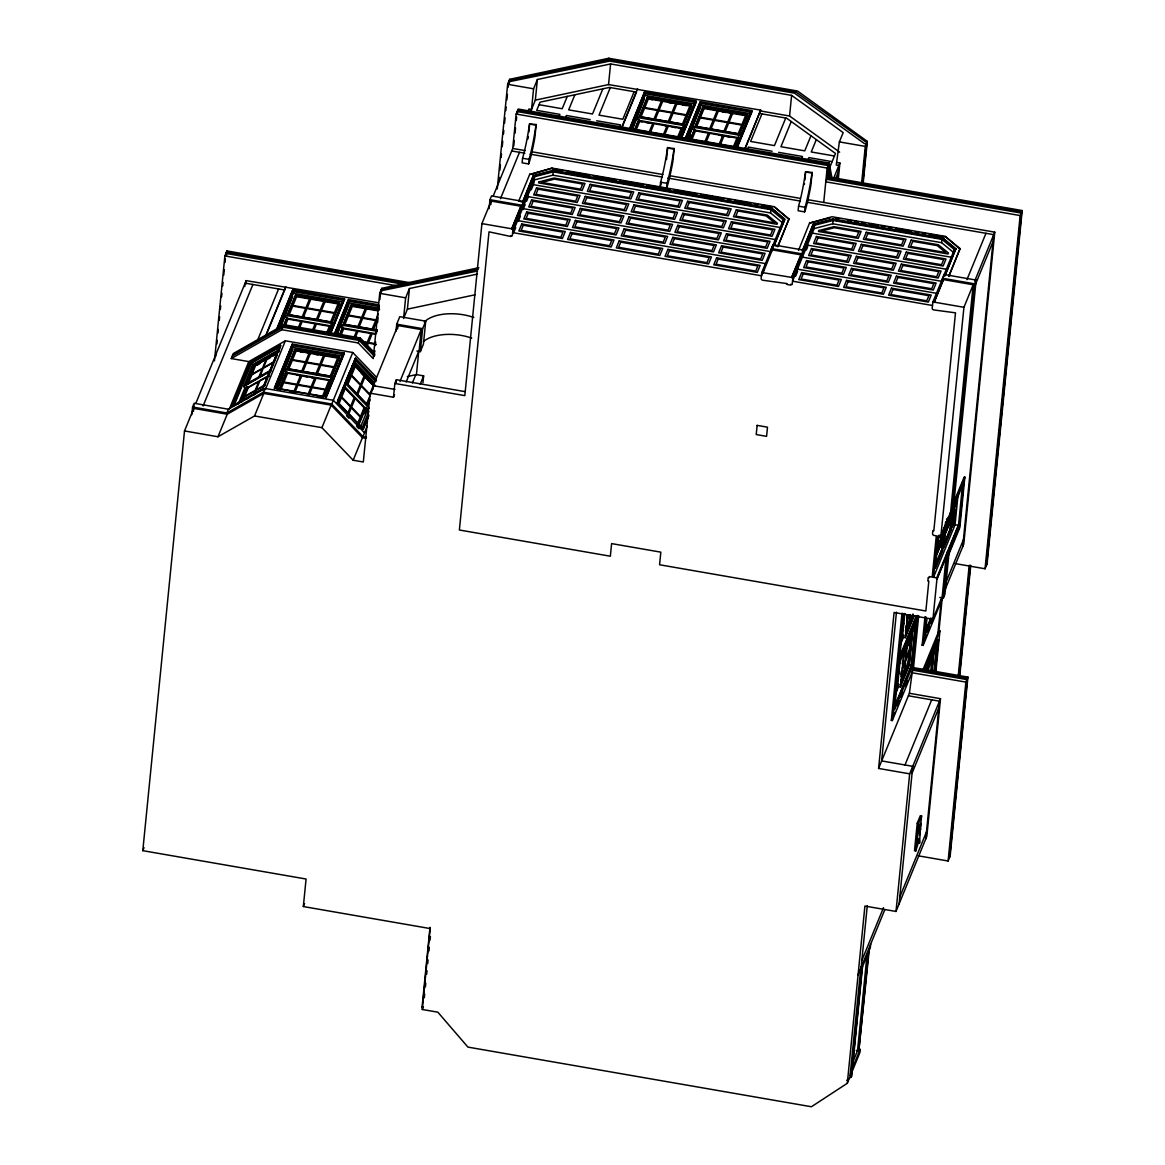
<?xml version="1.0" encoding="UTF-8"?>
<svg xmlns="http://www.w3.org/2000/svg" width="1165" height="1165" viewBox="0 0 1165 1165"><rect width="100%" height="100%" fill="white"/><g stroke="black" fill="none" stroke-linecap="round" stroke-linejoin="round"><path stroke-width="1.5" d="M430.322 928.592L303.337 906.545L306.075 879.022L142.8 850.668L184.507 430.948L193.754 408.391L227.233 414.216L263.785 393.421L331.166 405.114L362.417 437.691L365.941 438.302M191.817 414.667L192.575 407.022L194.118 403.265L228.398 409.221L264.95 388.426L333.321 400.294L364.572 432.87M193.463 411.376L193.958 404.794M214.462 360.888L224.889 255.936L226.942 250.926L409.498 282.629M215.656 356.577L216.02 352.951M216.923 343.908L217.287 340.282M218.001 333.044L218.365 329.433M219.253 320.39L219.617 316.764M220.331 309.526L220.695 305.914M221.598 296.857L221.962 293.245M222.675 286.007L223.039 282.381M223.753 275.144L224.292 269.727M225.005 262.489L225.369 258.863M226.068 255.805L226.418 252.179L407.197 283.576M226.403 256.358L226.942 250.926M244.781 286.575L245.131 283.139L284.653 289.998M245.8 284.245L246.15 280.634L378.538 302.74M279.818 328.064L293.726 291.57L342.961 300.119L333.627 325.486L331.035 325.035L327.714 333.132M286.808 319.108L286.983 317.39L284.391 316.938M287.668 314.419L331.719 322.064L339.685 302.652L295.619 294.993L287.668 314.419L287.58 315.278L295.546 295.852L339.597 303.512L331.632 322.923M276.819 388.6L293.318 345.743L342.554 354.291L342.394 356.009L293.143 347.461M284.333 371.577L292.983 349.18M276.702 329.695L292.764 289.867L344.592 298.866L330.525 333.816M286.415 373.281L286.575 371.562L283.983 371.111M295.226 349.165L287.173 369.436L295.226 349.165L339.277 356.81L339.117 358.543M295.459 296.726L295.619 294.993M274.299 388.731L292.371 344.039L344.199 353.039L344.112 353.898L326.127 397.731L326.215 396.872L274.387 387.872L292.371 344.039M330.86 326.753L331.035 325.035M323.914 396.246L330.642 379.207L333.234 379.659L341.753 357.582M339.277 356.81L331.239 377.096L339.204 357.684L295.138 350.024M336.845 334.559L349.442 301.254L379.339 306.439M340.617 325.355L337.879 333.336M342.525 328.778L342.699 327.059L340.107 326.608M334.413 334.501L348.481 299.536L378.873 304.808M343.296 324.948L351.349 304.677L379.542 309.57M478.888 267.702L381.771 288.323L379.717 293.332L373.222 358.616L358.208 342.947L281.959 329.71L231.253 358.558L248.8 361.601L285.367 340.806L352.747 352.5L376.499 377.256M406.163 381.974L419.182 350.243L421.22 329.593L397.906 325.545L370.164 393.188L363.32 461.995L353.17 460.233L321.919 427.657L254.538 415.963L217.986 436.759L184.507 430.948M232.286 356.053L282.978 327.205L359.228 340.442L374.256 356.097L374.606 352.573M375.305 345.524L375.654 341.986M376.528 333.175L376.878 329.637M377.591 322.589L378.115 317.288M378.814 310.24L379.164 306.715M379.863 299.653L380.737 290.828L477.577 271.008M381.421 291.862L381.771 288.323M372.902 389.11L373.237 385.673L394.906 389.43M396.013 331.239L396.726 324.176L399.799 316.662L425.72 321.161L423.434 344.097L420.361 351.612L416.895 351.014M397.556 328.981L397.906 325.545M370.164 393.188L393.479 397.236L394.848 383.474L396.391 379.717L464.617 391.557M396.056 383.154L396.391 379.717M403.687 317.331L405.624 297.832L409.439 288.527L477.068 274.154M403.571 318.482L407.401 309.162L409.439 288.527M407.313 376.543L416.429 374.606L418.73 351.408M420.361 351.612L422.633 328.676L425.72 321.161M422.953 382.732L423.638 375.858L416.429 374.606M763.905 269.77L761.444 275.785L512.658 232.592L534.24 179.978L552.865 175.172L770.56 212.962L783.026 223.185L783.346 219.879L770.881 209.671L553.186 171.867L534.56 176.687L512.979 229.287L511.683 229.068L520.959 206.234L491.164 201.064L481.917 223.607L464.82 395.619L394.848 383.474M489.082 208.681L489.984 199.696L491.528 195.924L523.595 201.501L521.905 206.686L520.93 206.525M490.8 204.661L491.164 201.064M497.251 188.919L507.649 84.302L509.702 79.293L608.756 58.25L797.559 91.03L867.328 141.387L863.236 182.672M498.824 180.997L499.173 177.386M499.887 170.177L500.426 164.76M501.154 157.552L501.503 153.94M502.217 146.732L502.756 141.315M503.484 134.106L503.833 130.495M504.547 123.286L505.086 117.869M505.814 110.66L506.163 107.049M506.877 99.841L507.416 94.423M508.144 87.215L508.668 81.798L609.674 61.09L794.588 93.2L864.357 143.557L866.309 143.892L862.377 183.458M508.828 84.157L509.192 80.545L609.208 59.677L796.074 92.122L866.818 142.64L862.755 183.502M509.338 82.904L509.702 79.293M430.001 927.325L422.036 1007.594L422.414 1006.647M846.838 1080.29L851.63 1076.475L862.566 966.426L860.877 967.139L849.999 1076.708L847.305 1083.29L811.408 1106.75L467.922 1047.102L437.836 1012.181L422.283 1009.487L430.22 928.17M424.337 997.677L424.686 994.08M425.4 986.901L425.764 983.304M426.652 974.304L427.016 970.707M427.73 963.528L428.079 959.931M428.982 950.946L429.332 947.349M430.045 940.155L430.409 936.558M493.378 195.647L512.731 148.45L516.153 114.053L518.207 109.044L829.203 163.042L831.912 177.735M513.765 145.945L514.304 140.514M515.032 133.276L515.571 127.844M516.284 120.592L516.648 116.981M517.333 113.908L517.697 110.296L828.679 164.294L827.31 178.056L1021.676 211.797L986.58 565.01M511.683 229.068L520.959 206.234M512.979 229.287L512.323 235.883L511.027 235.665L510.954 236.524L489.009 231.835L459.374 530.002L610.344 556.215L611.596 543.604L660.832 552.152L659.579 564.763L925.855 610.999L928.825 581.175L927.85 581.015L928.185 577.578L929.16 577.738L929.277 576.602L932.189 577.097L936.296 535.813L933.383 535.317L932.524 533.992L932.859 530.556L933.835 530.73L955.489 312.832L933.369 309.875L932.16 308.783L932.815 302.186L954.397 249.587L941.917 239.364L833.077 220.462L814.452 225.282L792.87 277.896L792.215 284.478L790.918 284.26L790.831 285.119L786.943 284.449L787.03 283.59L762.332 280.168L761.124 279.09L761.779 272.494L783.346 219.879M522.561 158.236L522.109 162.823L528.59 163.945L529.696 161.018A43.236 5.49 -80.1 0 0 534.837 137.688L536.206 124.524L529.463 124.029A36.61 4.645 -80.1 0 1 522.561 158.236L529.041 159.357L528.59 163.945M528.852 132.155L529.551 125.15M837.489 179.526L838.873 165.503L836.281 165.051L839.368 141.897L843.183 132.592L791.618 95.37L610.591 63.944L537.385 79.497L533.57 88.802L531.517 109.452L528.925 109L527.891 111.505M521.905 206.686L523.595 201.501M523.449 202.928L522.561 201.909L533.453 175.347L552.996 170.294L771.754 208.273L784.831 218.991L771.303 251.742L522.517 208.535M530.483 111.956L535.332 100.132L537.385 79.497M529.827 174.459L552.152 168.124L774.143 206.671L789.04 218.889L777.769 246.805M522.473 202.768L533.453 175.347M533.905 183.284L534.56 176.687M531.546 174.022L552.152 168.124M533.366 176.206L552.909 171.153L552.996 170.294M552.865 175.172L553.186 171.867M535.332 100.132L608.538 84.579L610.591 63.944M745.134 148.712L760.687 110.122L608.538 84.579M631.648 130.174L645.541 93.681L694.791 102.243L685.457 127.597L682.865 127.145L678.219 138.475M634.736 130.072L638.726 120.359L638.813 119.5L636.221 119.048M639.498 116.529L639.41 117.388L647.376 97.977L691.428 105.622L683.462 125.034L691.515 104.763L647.449 97.117L639.498 116.529L683.549 124.174M629.857 128.558L644.595 91.977L696.422 100.976L681.103 138.315M645.963 102.069L647.449 97.117M674.2 148.494L673.952 149.12A36.61 4.645 -80.1 0 1 667.05 183.327L666.584 187.915L667.691 184.973A43.236 5.49 -80.1 0 0 672.831 161.644L674.2 148.494L667.472 147.984A36.61 4.645 -80.1 0 1 660.57 182.206L660.104 186.793L661.225 183.852M666.511 159.62L667.72 147.358M682.865 127.145L682.69 128.864L679.166 128.252M687.365 139.858L701.272 103.365L750.508 111.913L741.989 133.99M692.447 127.466L688.428 138.591M694.355 130.888L694.529 129.169L691.937 128.718M684.904 139.858L700.311 101.646L752.139 110.646L736.833 147.999M695.126 127.058L703.179 106.787L747.231 114.432L747.056 116.151M734.518 147.387L738.581 136.829L733.935 148.144M735.654 134.091L739.178 134.703L747.231 114.432M741.173 137.266L741.348 135.548L692.112 127M763.075 272.712L791.603 277.387L800.85 254.829L772.337 249.878L763.075 272.712L761.779 272.494M770.56 212.962L770.881 209.671M774.536 244.752L784.744 219.85L771.754 208.273M774.143 206.671L788.982 219.457M772.337 249.878L771.346 249.994L771.492 248.567L773.021 244.81L803.471 250.096L791.574 277.663L792.87 277.896M773.021 244.81L771.346 249.994M839.659 152.164L789.564 116.005L791.618 95.37M798.564 206.161L798.112 210.749L804.593 211.87L805.699 208.943A43.236 5.49 -80.1 0 0 810.825 185.599L812.209 172.449L805.466 171.954A36.61 4.645 -80.1 0 1 798.564 206.161L805.044 207.283L804.593 211.87M804.855 180.08L805.554 173.075M801.797 255.295L803.471 250.096M803.34 251.538L802.452 250.504L813.345 223.942L832.888 218.889L942.805 237.98L955.883 248.684L944.902 276.105M948.82 276.498L960.091 248.582L945.179 236.379L832.043 216.734L809.719 223.054L830.281 217.739M802.365 251.363L813.345 223.942M932.481 305.492L792.55 281.187L814.117 228.573L814.452 225.282M823.728 202.448L827.135 168.051L829.203 163.042L827.834 176.803L825.781 181.813L1020.147 215.554L1022.2 210.545L827.834 176.803M813.257 224.801L832.8 219.748L832.888 218.889M814.117 228.573L832.757 223.767L833.077 220.462M838.319 178.959L839.907 162.998L837.315 162.547M861.518 184.245L865.275 146.397L867.328 141.387M847.305 1083.29L864.911 906.05L896.001 911.452L926.83 836.295L940.505 698.68L909.399 693.292L878.585 768.449L909.676 773.837L940.505 698.68M878.585 768.449L894.079 612.484L932.947 619.227L936.937 579.092L946.184 556.55L936.937 579.092M850.377 1075.776L850.727 1072.324L860.221 1049.155L859.887 1052.592L851.062 1074.115M867.284 905.613L860.819 970.794L870.313 947.611L870.663 944.174M896.453 612.135L881.657 760.92L912.763 766.322L899.089 903.938M851.251 1077.407L862.173 967.372L860.877 967.139M867.066 954.499L857.513 1050.699L852.285 1063.427M918.69 615.63L913.375 669.22L892.303 720.567L891.327 720.407L901.987 613.241M856.217 1050.466L858.809 1050.917L868.901 949.388M869.41 948.135L858.809 1050.917M892.303 720.567L902.948 613.416M894.108 706.252L894.443 702.757M895.317 694.049L895.667 690.554M896.526 681.845L896.875 678.35M897.56 671.389L898.084 666.162M899.351 653.449L898.827 658.676L916.302 616.096L914.35 615.746L905.365 637.677L903.414 637.342L900.152 645.279M900.035 646.473L900.385 642.993M901.084 636.017L901.594 630.789M902.293 623.814L902.817 618.586M932.815 302.186L934.112 302.419L943.388 279.585L973.183 284.755L950.509 512.964L940.825 536.599L937.592 536.046L933.485 577.33L936.733 577.884L958.3 525.284L955.067 524.716L933.485 577.33M898.739 664.516L899.089 660.977M902.234 629.391L903.676 622.882L901.331 637.27M899.861 661.225L897.691 673.967M904.593 613.547L902.584 624.658M896.453 687.423L897.778 684.19L900.239 659.375M901.346 638.114L902.671 634.867L904.783 613.606M954.397 249.587L954.062 252.878L941.597 242.669L941.917 239.364M955.795 249.543L942.805 237.98M895.259 694.602L898.521 686.651L898.739 684.35L897.778 684.19M903.414 637.342L903.647 635.042L902.671 634.867M901.113 674.404L901.462 670.865M901.084 676.588L901.579 671.666M902.351 663.963L902.671 660.686M903.428 652.997L903.763 649.721M905.831 628.911L906.152 625.634M906.923 617.931L907.244 614.654M898.521 686.651L900.458 686.986L904.273 648.643M905.365 637.677L907.608 615.018M960.033 249.164L945.179 236.379M904.724 647.988L901.2 683.433L909.166 664.021L912.515 630.352M908.045 614.625L906.108 634.124L913.404 616.329M942.383 279.702L942.529 278.26L974.595 283.838L976.139 280.081L944.072 274.503L942.383 279.702L943.388 279.585M907.36 640.939L906.705 647.492L903.705 654.803M909.909 615.222L909.093 623.421L905.496 632.187M907.448 641.959L906.967 646.866L910.564 638.1L911.045 633.192M910.171 614.596L909.355 622.794L912.952 614.028M908.103 654.817L908.452 651.279M911.19 633.731L908.19 663.861L900.894 681.656M900.458 686.986L909.457 665.069L913.258 626.712M893.934 707.985L911.394 665.404L915.719 621.819L900.953 657.861M894.225 708.145L911.54 665.929L915.923 621.819M909.399 693.292L912.486 670.137L966.906 679.588L949.125 858.489M912.515 666.089L917.073 620.217L899.089 664.065L894.531 709.936L912.515 666.089L911.54 665.929M912.748 665.477L913.112 661.895M915.064 642.25L915.413 638.682M916.127 631.547L916.476 627.964M917.365 619.037L917.714 615.47M943.417 595.941L923.131 645.41L922.156 645.25L924.995 616.664M896.001 911.452L909.676 773.837M923.131 645.41L925.971 616.838M925.622 624.12L925.971 620.639M926.932 618.892L925.36 634.779L932.015 618.542M934.869 566.54L935.408 561.137M937.301 542.133L939.005 535.23M935.582 561.413L935.058 566.569L942.004 549.662L943.024 539.351L936.092 556.258M937.286 544.215L939.063 535.973M936.602 555.851L935.335 568.462L942.791 550.302L944.043 537.677L935.946 555.734L943.402 537.575M942.529 534.517L935.757 551.03L937.053 551.263L938.306 538.638L939.66 535.347M925.796 670.996L926.146 667.443M936.616 579.034L936.733 577.884M940.825 536.599L950.509 512.964M927.952 670.749L931.869 658.706M928.621 662.04L926.932 669.875M973.183 284.755L963.936 307.298L940.941 535.463M941.859 546.472L942.572 539.264M943.737 527.468L943.199 532.871L944.495 533.089L945.572 522.284M944.218 527.308L943.708 532.463L937.403 547.841M935.364 566.7L942.15 550.186L943.213 539.366M944.393 527.585L943.854 532.988L936.398 551.147M930.85 670.909L932.466 652.648M943.534 544.07L943.169 547.681L950.625 529.522L951.878 516.91L944.422 535.07L952.519 517.012L951.223 516.794M944.218 539.031L944.567 535.58L950.873 520.216M945.427 526.988L945.936 521.818M945.077 535.172L943.825 547.798L951.266 529.624L952.897 514.391L955.606 509.498L954.353 522.109L952.3 527.119L953.553 514.508M946.242 523.376L945.529 530.585L952.97 512.425L976.139 280.081M931.825 671.069L934.112 648.031M932.087 672.322L934.519 647.915M919.724 834.839L921.602 815.922L920.306 815.689L917.234 823.204L914.496 850.727L915.792 850.96L919.214 839.994M915.792 850.96L918.53 823.437L921.602 815.922M916.986 842.819L918.355 829.058L920.67 823.422L919.564 842.979L916.986 842.819L918.719 838.596M934.199 670.909L936.98 643.022M937.942 633.25L941.247 600.019M934.359 671.258L937.519 639.512L938.495 639.672L935.335 671.433M945.864 556.491L947.48 551.875L949.111 552.152L944.917 594.296L943.373 598.053L939.878 597.441M950.189 512.906L950.101 513.765L951.718 514.056L953.261 510.299L951.645 510.008M922.811 670.152L938.975 630.746L942.281 597.514M946.184 556.55L942.194 596.684L931.097 623.435M947.48 551.875L947.407 552.734L958.446 525.794L962.61 483.97M919.811 832.028L920.67 823.422M935.815 672.482L939.951 630.92L938.975 630.746M950.684 522.197L949.97 529.405L951.266 529.624M943.373 598.053L947.567 555.909L958.547 529.012M951.718 514.056L974.595 283.838M951.324 520.391L950.48 528.997L943.548 545.904M952.358 521.803L953.043 514.915M954.062 504.591L953.727 508.042L955.271 504.285M954.892 500.906L954.004 509.921L956.057 504.911L956.771 497.703M953.596 516.488L954.135 511.071M955.125 501.081L954.761 504.693L956.057 504.911M955.606 500.834L954.048 508.144M955.067 524.716L957.921 495.999M925.796 838.8L939.471 701.184L908.38 695.796M948.368 552.894L959.421 525.968L963.746 482.397L952.708 509.323M963.848 480.562L964.868 477.068L959.844 527.527L948.033 556.346M962.741 546.574L993.73 234.66L807.229 202.273M807.636 199.652L994.764 232.155L963.775 544.07L944.422 591.267M958.242 675.627L969.207 565.302M958.912 676.734L969.877 566.408M959.421 675.482L970.387 565.156M959.756 676.035L970.722 565.709M918.253 855.809L948.106 860.993L965.872 682.093L967.926 677.083L913.506 667.632L912.996 668.885L967.416 678.336L949.65 857.236M967.926 677.083L950.159 855.984L948.106 860.993M954.834 563.525L985.051 568.768L1020.147 215.554M986.071 566.263L1021.166 213.049L826.801 179.308L828.169 165.547L517.187 111.549M1022.2 210.545L987.105 563.758L985.051 568.768M804.345 184.478L804.505 183.575M946.533 519.575L946.839 518.673M195.968 403.017L246.15 280.634M203.074 405.988L252.907 284.493M231.253 358.558L233.306 353.548L284.012 324.7L360.262 337.937L374.023 352.296M192.575 407.022L226.855 412.978L228.398 409.221M217.986 436.759L227.233 414.216M229.432 408.828L248.8 361.601M257.625 340.107L278.595 288.949M280.416 345.058L250.14 362.286L232.155 406.119L262.431 388.906L280.416 345.058L280.998 345.816L250.723 363.043L233.408 405.26M234.049 405.653L251.509 363.072L279.702 347.039L262.227 389.62L241.869 401.197M238.33 403.906L244.839 388.003L243.689 386.503L252.674 364.587L279.294 349.442M265.474 336.117L285.76 286.634M266.071 335.302L285.673 287.493M246.281 384.057L254.247 364.645L278.26 350.985L278.843 351.743L254.829 365.402L246.864 384.814L246.281 384.057L270.295 370.397L270.877 371.154M240.966 401.386L246.936 386.824L248.101 388.338M248.116 383.955L255.616 365.431L266.057 359.49L262.46 368.257L252.019 374.198M241.548 402.143L247.519 387.581L268.533 375.625M243.252 399.93L244.446 397.003L254.887 391.061L253.693 393.988M243.456 399.653L245.451 394.804M276.12 330.452L292.764 289.867M278.275 329.244L293.726 291.57M258.601 377.649L262.198 368.883L251.756 374.824M292.721 296.609L280.241 328.37M254.13 394.862L255.936 390.464L264.877 385.382M281.959 329.71L286.983 317.39M288.163 314.521L290.143 309.657M291.468 306.424L292.794 303.191M283.576 326.331L286.896 318.249L330.947 325.894L328.297 332.375M285.542 324.948L287.93 319.094L300.89 321.351L297.891 328.661M273.091 363.815L270.091 371.125L259.649 377.067L263.246 368.3L273.688 362.359M264.353 386.401L267.673 378.29M269.013 375.043L277.008 355.558M278.333 352.311L280.328 347.432M226.855 412.978L263.406 392.183L264.95 388.426M254.538 415.963L263.785 393.421M265.329 389.649L285.367 340.806M303.381 317.346L306.978 308.579L319.938 310.837L316.341 319.603L304.997 317.623M299.784 327.423L302.186 321.569L315.147 323.826L312.744 329.666M293.318 345.743L275.857 388.338L323.331 396.581M277.27 388.79L283.692 373.135M278.61 386.168L283.983 373.062M279.28 389.358L286.575 371.562M290.405 362.213L291.745 358.98M293.07 355.747L295.051 350.883M279.192 390.217L286.488 372.421L330.554 380.067M282.425 382.979L284.42 378.13M280.678 389.969L283.678 382.659L296.638 384.916L293.638 392.212M317.637 319.822L321.234 311.055L334.195 313.298L330.598 322.079L319.254 320.098M314.04 329.899L316.443 324.045L329.404 326.302L327.001 332.142M301.691 371.286L305.288 362.519L292.328 360.276L288.731 369.043L300.075 371.009M294.934 392.445L297.934 385.134L310.895 387.392L307.895 394.687M328.85 334.53L342.961 300.119M330.612 332.957L344.592 298.866M309.191 394.92L312.191 387.61L325.151 389.867L322.152 397.163M334.501 333.641L348.481 299.536M336.001 334.006L349.442 301.254M341.272 323.768L349.092 304.691M351.349 304.677L343.384 324.088L376.863 329.899M339.379 335.156L342.699 327.059M346.529 317.725L348.524 312.861M349.85 309.628L351.175 306.395M339.962 334.399L342.612 327.918L376.091 333.729M341.258 334.617L343.646 328.778L356.606 331.02L354.204 336.874M323.331 397.003L330.642 379.207M325.093 396.886L342.554 354.291M326.054 397.149L344.199 353.039M142.8 850.668L144.038 847.669M365.257 308.638L361.66 317.404L348.699 315.147L352.296 306.38L377.882 310.822M366.553 308.856L362.956 317.623L375.916 319.88L378.305 314.026M355.5 337.093L357.903 331.253L370.863 333.496L367.266 342.262L362.402 341.418M321.919 427.657L331.166 405.114M366.451 437.225L363.029 436.627L331.777 404.051L352.747 352.5M358.208 342.947L360.262 337.937M337.515 400.847L355.543 358.106L376.499 379.936M346.34 380.038L349.558 372.218M352.121 365.956L355.471 360.189L375.96 381.538M355.543 358.106L337.559 401.94L363.451 428.924L362.737 429.448L356.577 423.026M355.471 360.189L337.996 402.784L362.097 427.89L368.824 411.507M338.127 403.891L345.423 386.096L344.01 387.159M355.325 364.368L346.646 384.304L355.325 364.368L374.649 384.508M338.505 404.881L341.505 397.571L350.417 406.876L348.029 412.716M372.057 329.273L375.654 320.506L362.694 318.249L359.097 327.016L370.441 328.996M365.81 345.816L367.004 342.889L363.771 342.335M376.95 320.725L373.353 329.491L376.601 330.059M367.106 346.034L368.3 343.122L376.397 344.52M348.918 413.648L351.32 407.808L360.247 417.114L357.247 424.41M374.256 356.097L374.766 354.844L359.737 339.19L283.488 325.952L232.796 354.801M358.558 423.113L364.529 408.551L365.956 407.488L367.747 409.352L360.567 426.841M373.397 387.45L370.397 394.76L361.47 385.455L365.067 376.688L373.994 385.979M358.616 424.206L365.242 408.012L344.709 386.62M358.66 425.283L365.956 407.488M367.849 404.08L369.829 399.231M369.873 400.323L367.892 405.172L347.359 383.78M364.907 413.852L366.829 409.163M362.737 429.448L368.737 414.842M363.451 428.924L368.781 415.934M353.17 460.233L362.417 437.691M363.029 436.627L367.295 425.778M393.479 397.236L394.513 394.731M399.988 381.377L421.22 329.593M412.395 382.965L415.759 374.751M420.216 384.202L423.638 375.858M500.484 198.647L519.488 152.309M529.041 159.357A36.61 4.645 -80.1 0 0 535.944 125.15L536.206 124.524M518.673 201.225L529.886 173.891M558.545 117.65L559.884 114.374L536.701 110.34L540.05 102.171L609.47 87.419L636.483 92.108L622.023 127.349M567.268 96.389L562.2 108.738L539.002 104.704M513.678 232.592L515.702 227.67M518.396 221.088L520.42 216.166M523.114 209.583L525.138 204.647M526.493 201.356L528.517 196.434M531.211 189.851L533.235 184.929M565.025 118.772L566.365 115.495L590.204 119.631M574.869 94.773L568.68 109.859L592.519 113.995L602.844 88.831M610.3 87.564L598.999 115.131L622.838 119.267L634.139 91.715M619.183 128.179L620.537 124.903L596.684 120.767M621.353 128.325L637.59 88.744M303.337 906.545L304.575 903.53M629.275 129.315L644.595 91.977M630.775 129.723L645.541 93.681M644.551 98.719L632.071 130.48M634.823 129.213L638.813 119.5M643.298 108.534L644.624 105.301M635.318 129.315L637.313 124.451M640.954 116.981L644.551 108.214L657.511 110.471L653.915 119.238L642.585 117.272M636.163 129.985L639.76 121.204L652.72 123.461L649.123 132.227L637.779 130.262M663.38 134.703L666.977 125.937L654.016 123.679L650.419 132.446L661.749 134.426M677.622 137.179L681.219 128.412L668.273 126.155L664.676 134.922L676.006 136.902M678.802 137.718L682.777 128.004L638.726 120.359M680.01 138.271L694.791 102.243M681.54 137.135L683.506 132.373M681.685 137.557L696.335 101.836L644.507 92.836M684.991 138.999L700.311 101.646M686.491 139.392L701.272 103.365M693.102 125.878L700.922 106.801M688.486 139.727L690.51 134.82M703.179 106.787L695.214 126.199L739.265 133.844M690.539 138.883L694.529 129.169M696.364 124.684L698.359 119.835M701.679 111.738L703.005 108.505M690.452 139.742L694.442 130.029L738.494 137.688M709.631 128.907L713.228 120.141L700.267 117.898L696.685 126.665L708.014 128.631M704.84 141.897L708.437 133.13L695.476 130.888L691.879 139.654L703.223 141.62M739.178 134.703L747.144 115.291L703.092 107.646M735.727 147.955L750.508 111.913M737.401 147.227L752.051 111.505L700.223 102.505M745.134 148.057L760.687 110.122M746.954 150.358L748.294 147.081L772.133 151.232M761.91 113.893L750.61 141.446L774.448 145.596L785.749 118.029M422.283 1009.487L423.448 1006.677M791.253 121.539L780.929 146.717L804.767 150.853L810.957 135.766M801.112 159.765L802.452 156.489L778.613 152.353M807.593 160.887L808.932 157.61L832.13 161.644M816.315 139.625L811.248 151.974L834.446 156.008M789.04 218.889L777.827 246.223L775.235 245.771M805.044 207.283A36.61 4.645 -80.1 0 0 811.947 173.075L812.209 172.449M829.451 168.197L835.48 153.46L786.593 118.175L759.58 113.486M798.506 250.402L809.777 222.486M833.15 179.454L839.907 162.998M795.593 276.265L797.617 271.329M806.369 249.965L807.724 246.674M835.625 178.638L838.188 172.376M935.568 297.978L937.417 293.464L797.472 269.159M950.363 261.892L947.276 269.406L807.345 245.116M944.99 275.246L955.883 248.684M934.112 302.419L943.359 279.862M948.878 275.93L960.091 248.582M966.95 279.644L985.969 233.306M974.726 280.998L994.764 232.155M974.726 286.226L993.061 241.534M953.713 502.566L964.212 476.966M953.698 504.285L964.868 477.068M906.749 619.576L908.554 615.193M952.286 508.654L954.31 503.717M955.664 500.44L959.028 492.213M960.382 488.921L962.407 483.999M907.244 619.256L909.035 614.872M945.587 527.061L951.674 512.207L952.97 512.425M945.252 528.706L952.184 511.799M945.558 528.823L952.329 512.323M937.053 551.263L944.495 533.089M899.671 644.755L903.647 635.042M905.482 630.556L908.802 622.46M953.553 513.663L954.586 511.158L953.698 522.007L952.329 525.342M905.788 632.347L913.098 614.538M934.723 566.583L941.495 550.069M943.199 545.919L949.3 531.051M952.533 523.988L953.553 521.483M899.118 658.822L916.433 616.605L917.408 616.78L899.424 660.613L903.982 614.756L903.021 614.581M900.778 657.395L904.113 649.284M905.438 646.036L907.433 641.158M911.438 631.415L915.428 621.673M903.589 655.953L906.588 648.643L905.453 660.118L902.453 667.414M897.574 675.118L898.768 672.19L896.438 686.593M902.336 668.564L905.336 661.254L904.2 672.729L901.2 680.04M895.434 692.447L898.739 684.35M903.239 673.399L906.559 665.302M924.748 632.828L930.806 618.091M924.384 634.605L931.039 618.367M945.106 584.393L963.426 539.701M891.327 720.407L894.72 712.15M897.414 705.553L899.453 700.616M900.807 697.311L902.831 692.36M905.54 685.763L907.564 680.826M922.156 645.25L926.292 635.187M927.66 631.823L929.728 626.799M923.714 670.501L939.951 630.92M928.869 660.613L932.189 652.502M933.529 649.255L935.524 644.376M925.724 669.118L936.471 642.92M925.84 670.53L938.495 639.672M928.389 666.322L931.985 657.555M926.816 671.025L928.01 668.098M904.987 764.983L931.694 699.845M912.079 773.211L938.786 708.072M861.838 960.47L883.492 907.681M858.066 974.857L860.775 968.29M861.838 965.698L884.847 909.588M899.773 897.065L926.481 831.927M367.747 409.352L369.159 408.289L345.058 383.168M256.912 365.3L259.911 363.597M267.411 359.33L270.426 357.611M273.425 355.908L276.425 354.204M249.66 382.746L257.115 378.509M243.689 386.503L270.309 371.358M244.839 388.003L246.936 386.824M268.736 375.989L259.78 381.072L256.198 389.838L265.139 384.756M266.101 378.086L269.115 376.382M235.607 404.765L238.738 402.988M246.368 399.129L249.397 397.411M478.131 269.377L381.246 289.575M407.401 309.162L475.014 294.803M918.355 829.058L920.933 829.218M760.599 110.981L789.564 116.005M645.381 95.413L694.617 103.962M701.097 105.083L750.333 113.631M647.289 98.836L652.575 99.753M668.433 102.505L671.957 103.117M675.482 103.729L679.006 104.34M682.53 104.952L686.054 105.564M722.387 111.869L725.912 112.481M729.436 113.092L732.96 113.704M507.649 84.302L533.57 88.802M839.368 141.897L865.275 146.397M648.221 118.917L651.745 119.529M674.651 123.505L678.176 124.116M636.381 117.33L685.632 125.878M638.638 121.218L642.163 121.83M645.687 122.442L649.211 123.053M665.069 125.805L668.594 126.417M672.118 127.029L675.642 127.64M719.023 135.184L722.548 135.795M726.072 136.407L729.596 137.019M516.153 114.053L827.135 168.051M529.463 124.029L535.944 125.15M667.472 147.984L673.952 149.12M805.466 171.954L811.947 173.075M512.731 148.45L525.255 150.62M532.405 151.858L662.87 174.517M670.021 175.755L800.486 198.414M511.712 150.955L524.847 153.241M530.206 154.173L662.463 177.138M667.822 178.07L800.093 201.035M660.57 182.206L667.05 183.327M552.108 168.707L562.841 170.571M566.423 171.197L589.694 175.231M593.276 175.857L616.547 179.891M620.13 180.517L643.4 184.551M646.983 185.177L670.254 189.225M673.836 189.837L697.107 193.885M700.689 194.497L723.96 198.545M727.543 199.171L731.125 199.783M734.707 200.409L750.813 203.205M754.396 203.831L757.978 204.458M761.561 205.069L772.293 206.933M835.523 217.913L839.062 218.525M847.902 220.069L851.44 220.68M854.964 221.292L858.503 221.903M862.042 222.515L865.58 223.141M869.105 223.753L877.944 225.282M881.483 225.894L885.021 226.505M888.56 227.131L892.099 227.743M895.623 228.355L911.54 231.121M915.078 231.733L918.617 232.345M922.141 232.956L925.68 233.568M929.219 234.18L945.121 236.946M552.909 171.153L771.681 209.132M832.8 219.748L942.718 238.84M832.757 223.767L941.597 242.669M532.39 184.492L781.176 227.685M812.267 233.087L952.213 257.392M527.454 196.521L776.24 239.713M519.969 201.458L522.561 201.909M489.984 199.696L522.051 205.258M771.492 248.567L801.942 253.853M802.408 257.145L942.354 281.435M517.595 220.564L766.381 263.771M481.917 223.607L511.712 228.777M934.141 302.128L963.936 307.298M225.908 253.431L403.105 284.202M224.889 255.936L398.503 286.08M379.717 293.332L405.624 297.832M292.677 290.726L344.505 299.725M348.393 300.395L378.785 305.681M293.551 293.303L342.787 301.851M349.267 302.973L379.164 308.157M351.262 305.536L377.693 310.123M396.726 324.176L422.633 328.676M357.393 327.394L360.917 328.006M364.441 328.617L367.965 329.229M284.551 315.22L333.802 323.768M340.282 324.889L377.212 331.297M375.392 334.282L372.159 333.729L368.562 342.495L375.043 343.617M371.606 350.519L375.188 351.146M370.659 350.563L374.169 351.16M292.284 344.898L344.112 353.898M300.337 351.801L303.861 352.413M307.385 353.024L310.909 353.636M314.448 354.247L317.972 354.859M287.26 368.577L331.326 376.237M313.618 374.038L317.142 374.649M284.158 369.392L333.394 377.941M296.988 375.115L300.512 375.727M304.036 376.339L307.56 376.95M311.084 377.562L314.608 378.174M290.391 391.527L293.959 392.154M317.2 396.187L320.768 396.799M263.406 392.183L331.777 404.051M953.057 521.891L954.353 522.109M958.446 525.794L959.421 525.968M937.01 538.419L938.306 538.638M945.951 555.632L947.567 555.909M907.229 663.686L909.166 664.021M909.457 665.069L911.394 665.404M912.399 669.045L913.375 669.22M911.452 672.642L965.872 682.093M917.234 823.204L918.53 823.437M608.756 58.25L611.858 60.07M354.83 358.631L375.785 380.474M354.043 361.252L374.533 382.601M354.611 364.893L375.145 386.285M361.15 372.975L373.222 385.557M361.135 399.406L363.553 401.925M345.219 388.411L353.665 397.221M336.86 402.478L343.02 408.9M346.456 415.687L348.961 418.293M356.461 426.113L358.966 428.72M254.247 364.645L255.412 366.159M251.509 363.072L252.674 364.587M250.14 362.286L250.723 363.043M828.854 166.522L830.936 177.823M828.504 170.003L829.975 177.954M919.433 840.082L919.564 842.979M424.308 322.079A35.256 17.431 5.7 0 1 473.791 317.477M423.39 341.622A35.256 17.431 5.7 0 1 471.738 338.112M528.357 136.553A43.236 5.49 -80.1 0 1 527.92 138.955M948.63 516.663L948.092 519.838L948.63 516.663M757.133 425.385L756.216 434.56L766.585 436.351L767.487 427.176L757.133 425.385M905.598 660.628L904.462 672.103L908.045 663.336L909.195 651.861L905.598 660.628M906.851 648.017L905.715 659.492L909.312 650.725L910.448 639.25L906.851 648.017M248.305 387.61L244.708 396.377L255.15 390.435L258.747 381.669L248.305 387.61M267.105 358.893L263.508 367.674L273.95 361.733L277.547 352.966L267.105 358.893M292.721 306.104L289.124 314.87L302.084 317.128L305.681 308.361L292.721 306.104M296.58 296.711L292.983 305.478L305.944 307.735L309.541 298.954L296.58 296.711M310.837 299.187L307.24 307.953L320.2 310.196L323.797 301.429L310.837 299.187M296.187 350.883L292.59 359.65L305.536 361.893L309.133 353.126L296.187 350.883M287.537 373.266L283.94 382.033L296.9 384.29L300.497 375.523L287.537 373.266M325.093 301.662L321.496 310.429L334.442 312.671L338.039 303.905L325.093 301.662M306.584 362.752L302.987 371.519L315.948 373.761L319.545 364.995L306.584 362.752M310.429 353.359L306.832 362.126L319.793 364.368L323.389 355.602L310.429 353.359M301.793 375.742L298.196 384.508L311.142 386.765L314.739 377.999L301.793 375.742M320.841 365.228L317.244 373.994L330.19 376.237L333.787 367.47L320.841 365.228M324.686 355.835L321.089 364.601L334.049 366.844L337.646 358.077L324.686 355.835M316.035 378.217L312.438 386.984L325.399 389.241L328.996 380.46L316.035 378.217M348.452 315.773L344.855 324.554L357.801 326.797L361.398 318.03L348.452 315.773M345.35 388.178L341.753 396.945L350.68 406.25L354.276 397.483L345.35 388.178M351.393 375.844L347.796 384.61L356.723 393.916L360.32 385.149L351.393 375.844M355.252 366.451L351.655 375.217L360.582 384.523L364.179 375.756L355.252 366.451M355.165 398.415L351.568 407.182L360.495 416.488L364.092 407.721L355.165 398.415M361.208 386.081L357.611 394.848L366.538 404.153L370.135 395.386L361.208 386.081M521.745 223.971L518.862 230.99L562.404 238.548L565.287 231.529L521.745 223.971M526.682 211.943L523.799 218.962L567.34 226.52L570.209 219.501L526.682 211.943M531.604 199.914L528.735 206.933L572.263 214.491L575.146 207.486L531.604 199.914M536.541 187.9L533.657 194.905L577.199 202.477L580.083 195.458L536.541 187.9M538.987 181.915L538.594 182.89L582.136 190.448L585.005 183.429L553.987 178.041L538.987 181.915M523.303 225.253L521.192 230.379L560.846 237.267L562.957 232.126L523.303 225.253M528.24 213.224L526.129 218.365L565.782 225.238L567.879 220.112L528.24 213.224M533.162 201.196L531.065 206.336L570.704 213.224L572.816 208.084L533.162 201.196M538.099 189.167L535.987 194.307L575.641 201.196L577.753 196.055L538.099 189.167M582.675 184.026L580.578 189.167L541.667 182.41L554.409 179.119L582.675 184.026M570.471 232.432L567.588 239.451L611.13 247.009L613.999 239.99L570.471 232.432M575.394 220.403L572.525 227.423L616.052 234.981L618.935 227.961L575.394 220.403M580.33 208.375L577.447 215.394L620.989 222.952L623.872 215.947L580.33 208.375M585.267 196.361L582.384 203.365L625.925 210.923L628.794 203.919L585.267 196.361M590.189 184.332L587.32 191.351L630.847 198.909L633.731 191.89L590.189 184.332M572.03 233.714L569.918 238.84L609.572 245.728L611.669 240.587L572.03 233.714M576.952 221.685L574.855 226.811L614.494 233.699L616.605 228.573L576.952 221.685M581.888 209.656L579.777 214.797L619.431 221.685L621.542 216.544L581.888 209.656M586.825 197.628L584.713 202.768L624.367 209.656L626.464 204.516L586.825 197.628M591.747 185.614L589.65 190.74L629.289 197.628L631.401 192.487L591.747 185.614M648.41 98.821L644.813 107.588L657.774 109.845L661.371 101.078L648.41 98.821M658.808 110.69L655.211 119.456L668.171 121.713L671.768 112.947L658.808 110.69M662.667 101.297L659.07 110.063L672.03 112.321L675.613 103.554L662.667 101.297M619.183 240.893L616.314 247.897L659.841 255.47L662.725 248.451L619.183 240.893M624.12 228.864L621.236 235.883L664.778 243.441L667.662 236.422L624.12 228.864M629.056 216.836L626.173 223.855L669.715 231.413L672.584 224.394L629.056 216.836M633.978 204.822L631.11 211.826L674.637 219.384L677.52 212.38L633.978 204.822M638.915 192.793L636.032 199.812L679.574 207.37L682.457 200.351L638.915 192.793M673.064 113.165L669.467 121.932L682.428 124.189L686.025 115.422L673.064 113.165M676.909 103.772L673.326 112.539L686.272 114.796L689.869 106.015L676.909 103.772M620.741 242.16L618.644 247.3L658.283 254.188L660.395 249.048L620.741 242.16M625.678 230.146L623.566 235.272L663.22 242.16L665.332 237.034L625.678 230.146M630.615 218.117L628.503 223.258L668.157 230.131L670.254 225.005L630.615 218.117M635.537 206.089L633.44 211.229L673.079 218.117L675.19 212.977L635.537 206.089M640.473 194.074L638.362 199.2L678.015 206.089L680.127 200.948L640.473 194.074M704.126 108.491L700.529 117.272L713.49 119.514L717.087 110.748L704.126 108.491M714.524 120.359L710.927 129.14L723.887 131.383L727.484 122.616L714.524 120.359M718.383 110.966L714.786 119.733L727.746 121.99L731.343 113.223L718.383 110.966M709.733 133.363L706.136 142.13L719.096 144.373L722.693 135.606L709.733 133.363M667.909 249.354L665.026 256.358L708.568 263.931L711.451 256.912L667.909 249.354M672.846 237.325L669.962 244.344L713.504 251.902L716.373 244.883L672.846 237.325M677.768 225.296L674.899 232.316L718.426 239.874L721.31 232.854L677.768 225.296M682.705 213.268L679.821 220.287L723.363 227.845L726.246 220.84L682.705 213.268M687.641 201.254L684.758 208.258L728.3 215.831L731.169 208.812L687.641 201.254M669.467 250.621L667.356 255.761L707.009 262.649L709.121 257.509L669.467 250.621M674.404 238.607L672.292 243.733L711.946 250.621L714.043 245.48L674.404 238.607M679.326 226.578L677.229 231.719L716.868 238.592L718.98 233.466L679.326 226.578M684.263 214.549L682.151 219.69L721.805 226.578L723.916 221.437L684.263 214.549M689.199 202.521L687.088 207.661L726.742 214.549L728.839 209.409L689.199 202.521M728.78 122.835L725.183 131.616L738.144 133.859L741.741 125.092L728.78 122.835M732.639 113.442L729.042 122.209L741.989 124.466L745.585 115.699L732.639 113.442M723.989 135.839L720.392 144.606L733.353 146.848L736.95 138.082L723.989 135.839M716.635 257.815L713.752 264.819L757.294 272.377L760.163 265.372L716.635 257.815M721.557 245.786L718.688 252.805L762.216 260.363L765.099 253.344L721.557 245.786M726.494 233.757L723.611 240.776L767.152 248.334L770.036 241.315L726.494 233.757M731.431 221.729L728.547 228.748L772.089 236.306L774.958 229.301L731.431 221.729M736.353 209.715L733.484 216.719L777.011 224.277L777.419 223.316L767.386 215.103L736.353 209.715M718.193 259.081L716.082 264.222L755.736 271.11L757.832 265.969L718.193 259.081M723.115 247.067L721.019 252.193L760.658 259.081L762.769 253.941L723.115 247.067M728.052 235.039L725.941 240.179L765.594 247.053L767.706 241.927L728.052 235.039M732.989 223.01L730.877 228.151L770.531 235.039L772.628 229.898L732.989 223.01M737.911 210.982L735.814 216.122L774.71 222.879L766.191 215.904L737.911 210.982M801.637 272.566L798.753 279.585L838.494 286.488L841.363 279.469L801.637 272.566M806.559 260.538L803.69 267.557L843.416 274.459L846.3 267.44L806.559 260.538M811.495 248.524L808.612 255.528L848.353 262.431L851.236 255.412L811.495 248.524M816.432 236.495L813.549 243.514L853.29 250.402L856.159 243.398L816.432 236.495M818.879 230.524L818.485 231.486L858.212 238.388L861.095 231.369L833.878 226.636L818.879 230.524M803.195 273.848L801.083 278.988L836.936 285.207L839.033 280.066L803.195 273.848M808.117 261.819L806.02 266.96L841.858 273.178L843.97 268.052L808.117 261.819M813.054 249.791L810.942 254.931L846.795 261.149L848.906 256.023L813.054 249.791M817.99 237.776L815.879 242.903L851.731 249.135L853.829 243.995L817.99 237.776M858.765 231.966L856.654 237.107L821.558 231.005L834.286 227.728L858.765 231.966M846.547 280.372L843.678 287.376L883.405 294.279L886.288 287.274L846.547 280.372M851.484 268.343L848.601 275.362L888.342 282.265L891.225 275.246L851.484 268.343M856.421 256.315L853.537 263.334L893.278 270.236L896.147 263.217L856.421 256.315M861.343 244.3L858.474 251.305L898.2 258.208L901.084 251.189L861.343 244.3M866.279 232.272L863.396 239.276L903.137 246.179L906.02 239.175L866.279 232.272M848.105 281.639L846.008 286.779L881.847 293.012L883.958 287.872L848.105 281.639M853.042 269.625L850.931 274.751L886.783 280.983L888.895 275.843L853.042 269.625M857.979 257.596L855.867 262.737L891.72 268.955L893.817 263.814L857.979 257.596M862.901 245.567L860.804 250.708L896.642 256.926L898.754 251.8L862.901 245.567M867.838 233.539L865.726 238.679L901.579 244.912L903.69 239.772L867.838 233.539M891.473 288.163L888.589 295.182L928.33 302.084L931.214 295.065L891.473 288.163M896.409 276.149L893.526 283.153L933.267 290.056L936.136 283.037L896.409 276.149M901.331 264.12L898.463 271.139L938.189 278.027L941.072 271.023L901.331 264.12M906.268 252.091L903.385 259.111L943.126 266.013L946.009 258.994L906.268 252.091M911.205 240.063L908.321 247.082L948.062 253.985L948.456 253.023L938.422 244.796L911.205 240.063M893.031 289.444L890.919 294.585L926.772 300.803L928.884 295.677L893.031 289.444M897.967 277.416L895.856 282.556L931.709 288.774L933.806 283.648L897.967 277.416M902.89 265.402L900.793 270.528L936.631 276.76L938.742 271.62L902.89 265.402M907.826 253.373L905.715 258.499L941.568 264.732L943.679 259.591L907.826 253.373M912.763 241.344L910.651 246.485L945.747 252.572L937.228 245.597L912.763 241.344"/></g></svg>
